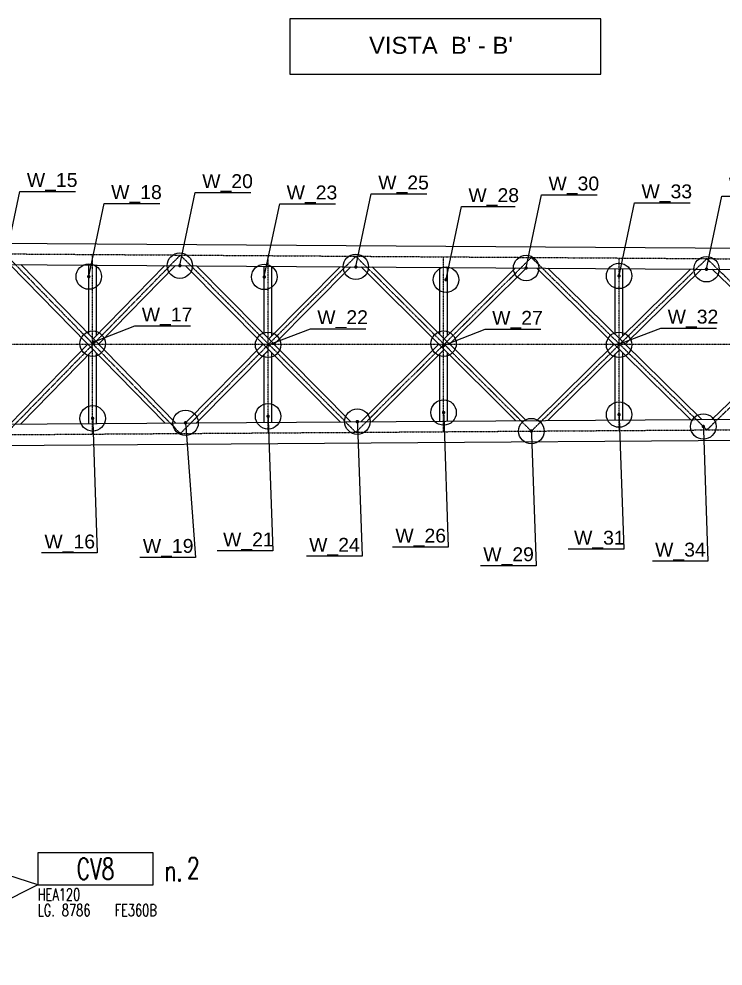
# Model space of a CAD drawing. Header units: metres. Extents: x 11 to 152679, y -40 to 137873.
# Drawn here: x 34301 to 50851, y 2558 to 24837 of the extents above; entities that cross this region are included whole.
import ezdxf
from ezdxf import colors
from ezdxf.entities.mleader import LeaderData, LeaderLine
from ezdxf.enums import TextEntityAlignment as Align
from ezdxf.math import Vec2, Vec3

# ---------------------------------------------------------------- set-up
doc = ezdxf.new("R2010")
doc.units = ezdxf.units.M
doc.linetypes.add('ASSI', pattern=[0.8, 0.4, -0.2, 0, -0.2])
for name, color, linetype in [('Assi', 6, 'ASSI'), ('CA3', 6, 'Continuous'), ('CA7', 2, 'Continuous'), ('MARK', 73, 'Continuous'), ('MARK_BOX', 6, 'Continuous'), ('MARK_DES', 60, 'Continuous'), ('MARK_MAT', 120, 'Continuous'), ('MARK_QTA', 73, 'Continuous'), ('Scritte 0.2mm', 4, 'Continuous')]:
    doc.layers.add(name, color=color, linetype=linetype)
doc.styles.add('Interprogetti Swis', font='swissl.ttf')
doc.styles.add('MARK', font='ROMANS', dxfattribs={"width": 0.7})
doc.styles.get("Standard").update_dxf_attribs({"font": 'arial.ttf'})

# ---------------------------------------------------------------- blocks, each defined once
blk = doc.blocks.new('m8_pro')
at = {"layer": 'MARK_BOX'}
blk.add_lwpolyline([(0, 0), (27.18, 0), (27.18, 7.47), (0, 7.47)], close=True, dxfattribs=at)
at = {"style": 'MARK', "width": 0.7, "flags": 1}
for tag, p in [('TRA_PEZ', (-2.51, 11.92)), ('SUN_LIS', (-2.51, 10.85)), ('PUN_LIS', (-2.51, 11.39)), ('TIP_PEZ', (-2.51, 9.24)), ('DES_PEZ', (-2.51, 10.31)), ('NOT_PEZ', (-2.51, 9.78)), ('ING_PEZ', (-2.51, 8.71)), ('COD_PEZ', (-2.51, 7.64)), ('COS_PEZ', (-2.51, 7.1)), ('MCL_PEZ', (-2.51, 8.17)), ('DIM_PRO', (-2.51, 6.57))]:
    blk.add_attdef(tag, p, '', height=0.35, dxfattribs=at)
at = {"style": 'MARK', "width": 0.7}
blk.add_attdef('MAR_PEZ', text='', height=5, dxfattribs=at).set_placement((13.59, 3.73), align=Align.MIDDLE)
at = {"layer": 'MARK_DES', "style": 'MARK', "width": 0.7}
blk.add_text('LG.', height=2.8, dxfattribs=at).set_placement((0, -7.4))
for tag, p in [('NOM_PRO', (0, -3.7)), ('LUN_PRO', (5.68, -7.4))]:
    blk.add_attdef(tag, p, '', height=2.8, dxfattribs=at)
at = {"layer": 'MARK_MAT', "style": 'MARK', "width": 0.7}
blk.add_attdef('MAT_PRO', (18.08, -7.4), '', height=2.8, dxfattribs=at)
at = {"layer": 'MARK_QTA', "style": 'MARK', "width": 0.7}
blk.add_text('n.', height=5, dxfattribs=at).set_placement((31.94, 3.31), align=Align.MIDDLE)
blk.add_attdef('QTA_PEZ', (35.06, 1.42), '', height=5, dxfattribs=at)
blk = doc.blocks.new('_Dot')
at = {"color": 0, "linetype": 'ByBlock', "lineweight": -2}
blk.add_line((-0.5, 0), (-1, 0), dxfattribs=at)
at = {"color": 0, "linetype": 'ByBlock', "const_width": 0.5}
blk.add_lwpolyline([(-0.25, 0, 1), (0.25, 0, 1)], format="xyb", close=True, dxfattribs=at)

msp = doc.modelspace()

# ---------------------------------------------------------------- linework, layer by layer
for q in [(31397.1237, 5525.8901), (30986.7054, 2557.924)]:
    msp.add_line((34741.0171, 4472.2307), q)
for centre in [(38082.3789, 19033.4162), (42219.4976, 19005.3727), (46222.1459, 18978.2408), (50461.5901, 18949.5037), (35942.0561, 18776.2366), (40067.0561, 18768.1225), (44339.2949, 18703.6717), (48407.0561, 18792.729), (36032.0561, 17198.5714), (40157.0561, 17170.6101), (44282.0561, 17198.5714), (48407.0561, 17170.6101), (44282.0561, 15579.5463), (48407.0561, 15530.8618), (36032.0561, 15441.3423), (38216.1053, 15336.6718), (40157.0561, 15490.0268), (42254.5528, 15364.0464), (46344.5561, 15141.7648), (50386.8957, 15251.0378)]:
    msp.add_circle(centre, 299.1796)
at = {"layer": 'Assi'}
for p, q in [((23895.0561, 19379.5908), (64907.0561, 19101.5908)), ((33969.5561, 19311.3007), (38094.5561, 15085.8421)), ((38094.5561, 19283.3394), (33969.5561, 15057.8808)), ((36032.0561, 15071.8615), (36032.0561, 19297.3201)), ((42219.5561, 15113.8035), (38094.5561, 19283.3394)), ((38094.5561, 15085.8421), (42219.5561, 19255.3781)), ((40157.0561, 15099.8228), (40157.0561, 19269.3587)), ((42219.5561, 19255.3781), (46344.5561, 15141.7648)), ((46344.5561, 19227.4167), (42219.5561, 15113.8035)), ((44282.0561, 15127.7841), (44282.0561, 19241.3974)), ((50469.5561, 15169.7261), (46344.5561, 19227.4167)), ((46344.5561, 15141.7648), (50469.5561, 19199.4554)), ((48407.0561, 15155.7455), (48407.0561, 19213.4361)), ((50469.5561, 19199.4554), (54594.5561, 15197.6874)), ((54594.5561, 19171.4941), (50469.5561, 15169.7261)), ((23895.0561, 17184.5908), (64907.0561, 17184.5908)), ((23895.0561, 14989.5908), (64907.0561, 15267.5908))]:
    msp.add_line(p, q, dxfattribs=at)
at = {"layer": 'CA3'}
for p, q in [((23645.0561, 19631.2911), (65249.2018, 19349.2773)), ((23645.0561, 19131.2796), (65249.2018, 18849.2658)), ((34088.6307, 19060.4878), (37727.1501, 15333.3574)), ((34341.857, 19058.7713), (37977.0471, 15335.0513)), ((35942.0561, 17419.6017), (35942.0561, 19047.9244)), ((37727.1501, 19035.8241), (36045.7044, 17313.4292)), ((36122.0561, 17391.6403), (36122.0561, 19046.7043)), ((37977.0471, 19034.1302), (36171.4797, 17184.5908)), ((41848.1104, 15361.2914), (38216.1053, 19032.5097)), ((42099.6263, 15362.9963), (38471.0173, 19030.7818)), ((40067.0561, 17417.5113), (40067.0561, 19019.9631)), ((40170.8874, 17312.5589), (41848.1104, 19007.8902)), ((40247.0561, 17389.55), (40247.0561, 19018.7429)), ((40297.4887, 17184.5908), (42099.6263, 19006.1853)), ((42343.6418, 19004.5312), (45968.9559, 15389.2245)), ((42600.2974, 19002.7915), (46222.1459, 15390.9408)), ((44192.0561, 17415.4267), (44192.0561, 18992.0017)), ((45968.9559, 18979.957), (44296.0755, 17311.6944)), ((44372.0561, 17387.4653), (44372.0561, 18990.7816)), ((46222.1459, 18978.2408), (44423.531, 17184.5908)), ((50089.6817, 15417.1569), (46471.2427, 18976.5523)), ((50344.6035, 15418.8849), (46729.7022, 18974.8003)), ((48317.0561, 17413.3479), (48317.0561, 18964.0404)), ((48421.2687, 17310.8358), (50089.6817, 18952.0247)), ((48497.0561, 17385.3866), (48497.0561, 18962.8203)), ((48549.6079, 17184.5908), (50344.6035, 18950.2967)), ((50598.9106, 18948.5728), (54210.2828, 15445.0884)), ((35919.9291, 17184.5908), (34088.6307, 15308.6937)), ((38216.1053, 15336.6718), (40044.2861, 17184.5908)), ((44168.62, 17184.5908), (42343.6418, 15364.6503)), ((46471.2427, 15392.6293), (48292.9295, 17184.5908)), ((52417.2135, 17184.5908), (50598.9106, 15420.6087)), ((36045.7044, 17055.7524), (34341.857, 15310.4102)), ((35942.0561, 15321.2571), (35942.0561, 16949.5799)), ((36122.0561, 15322.4773), (36122.0561, 16977.5412)), ((38471.0173, 15338.3997), (40170.8874, 17056.6226)), ((40067.0561, 15349.2185), (40067.0561, 16951.6703)), ((40247.0561, 15350.4386), (40247.0561, 16979.6316)), ((44296.0755, 17057.4871), (42600.2974, 15366.3901)), ((44192.0561, 15377.1798), (44192.0561, 16953.7549)), ((44372.0561, 15378.3999), (44372.0561, 16981.7162)), ((46729.7022, 15394.3812), (48421.2687, 17058.3457)), ((48317.0561, 15405.1411), (48317.0561, 16955.8336)), ((48497.0561, 15406.3613), (48497.0561, 16983.7949)), ((23645.0561, 15237.9019), (65249.2018, 15519.9157)), ((23645.0561, 14737.8904), (65249.2018, 15019.9043))]:
    msp.add_line(p, q, dxfattribs=at)
at = {"layer": 'CA7'}
msp.add_lwpolyline([(40666.8603, 23540.9673), (47978.1606, 23540.9673), (47978.1606, 24837.2126), (40666.8603, 24837.2126)], close=True, dxfattribs=at)

# ---------------------------------------------------------------- block references
at = {"layer": 'MARK'}
ref = msp.add_blockref('m8_pro', (34741.0171, 4472.2307), dxfattribs=dict(at, xscale=100, yscale=100, zscale=100))
ref.add_attrib('MAR_PEZ', 'CV8', dxfattribs={"layer": '0', "height": 500, "style": 'MARK', "width": 0.7}).set_placement((36100.0706, 4845.6816), align=Align.MIDDLE)
ref.add_attrib('NOM_PRO', 'HEA120', (34741.0171, 4102.3166), dxfattribs={"layer": 'MARK_DES', "height": 280, "style": 'MARK', "width": 0.7})
ref.add_attrib('QTA_PEZ', '2', (38246.777, 4614.6773), dxfattribs={"layer": 'MARK_QTA', "height": 500, "style": 'MARK', "width": 0.7})
ref.add_attrib('LUN_PRO', '8786', (35308.9883, 3732.4025), dxfattribs={"layer": 'MARK_DES', "height": 280, "style": 'MARK', "width": 0.7})
ref.add_attrib('MAT_PRO', 'FE360B', (36548.8689, 3732.4025), dxfattribs={"layer": 'MARK_MAT', "height": 280, "style": 'MARK', "width": 0.7})

# ---------------------------------------------------------------- texts
at = {"layer": 'CA7'}
msp.add_text("VISTA  B' - B'", height=400, dxfattribs=at).set_placement((44220.7222, 24016.8491), align=Align.CENTER)

# ---------------------------------------------------------------- leaders
at = {"layer": 'Scritte 0.2mm', "ltscale": 0.02}
ml = msp.add_multileader_mtext('Standard', dxfattribs=at)
ml.set_content('\\A1;W_15', color=256, style='Interprogetti Swis')
ml.set_leader_properties(color=7)
ml.set_arrow_properties(name='DOT')
ml.build(insert=Vec2(0, 0))
ml.multileader.update_dxf_attribs({"has_dogleg": 0, "text_left_attachment_type": 6, "text_right_attachment_type": 6, "dogleg_length": 0.36, "arrow_head_size": 81.5508})
ctx = ml.context
ctx.base_point, ctx.char_height, ctx.arrow_head_size, ctx.landing_gap_size, ctx.plane_origin = Vec3(34323.3142, 20779.3049), 326.20325, 81.5508, 163.1016, Vec3(44597.0166, 25757.6218)
ctx.left_attachment, ctx.right_attachment = 6, 6
notes = []
notes.append((ctx, [(0, (1, 1, 0), (33736.1483, 20779.3049), (1, 0), 587.1659, [(0, [(33960.269, 19061.3617)], 0, [])])]))
ctx.mtext.insert, ctx.mtext.flow_direction = Vec3(34486.4158, 21212.4709), 5
ml = msp.add_multileader_mtext('Standard', dxfattribs=at)
ml.set_content('\\A1;W_20', color=256, style='Interprogetti Swis')
ml.set_leader_properties(color=7)
ml.set_arrow_properties(name='DOT')
ml.build(insert=Vec2(0, 0))
ml.multileader.update_dxf_attribs({"has_dogleg": 0, "text_left_attachment_type": 6, "text_right_attachment_type": 6, "dogleg_length": 0.36, "arrow_head_size": 81.5508})
ctx = ml.context
ctx.base_point, ctx.char_height, ctx.arrow_head_size, ctx.landing_gap_size, ctx.plane_origin = Vec3(38445.4275, 20751.3631), 326.20325, 81.5508, 163.1016, Vec3(48719.1299, 25729.68)
ctx.left_attachment, ctx.right_attachment = 6, 6
notes.append((ctx, [(0, (1, 1, 0), (37858.2616, 20751.3631), (1, 0), 587.1659, [(0, [(38082.3823, 19033.4199)], 0, [])])]))
ctx.mtext.insert, ctx.mtext.flow_direction = Vec3(38608.5291, 21184.5291), 5
ml = msp.add_multileader_mtext('Standard', dxfattribs=at)
ml.set_content('\\A1;W_25', color=256, style='Interprogetti Swis')
ml.set_leader_properties(color=7)
ml.set_arrow_properties(name='DOT')
ml.build(insert=Vec2(0, 0))
ml.multileader.update_dxf_attribs({"has_dogleg": 0, "text_left_attachment_type": 6, "text_right_attachment_type": 6, "dogleg_length": 0.36, "arrow_head_size": 81.5508})
ctx = ml.context
ctx.base_point, ctx.char_height, ctx.arrow_head_size, ctx.landing_gap_size, ctx.plane_origin = Vec3(42582.5462, 20720.7384), 326.20325, 81.5508, 163.1016, Vec3(52856.2486, 25699.0553)
ctx.left_attachment, ctx.right_attachment = 6, 6
notes.append((ctx, [(0, (1, 1, 0), (41995.3803, 20720.7384), (1, 0), 587.1659, [(0, [(42219.501, 19002.7952)], 0, [])])]))
ctx.mtext.insert, ctx.mtext.flow_direction = Vec3(42745.6478, 21153.9044), 5
ml = msp.add_multileader_mtext('Standard', dxfattribs=at)
ml.set_content('\\A1;W_30', color=256, style='Interprogetti Swis')
ml.set_leader_properties(color=7)
ml.set_arrow_properties(name='DOT')
ml.build(insert=Vec2(0, 0))
ml.multileader.update_dxf_attribs({"has_dogleg": 0, "text_left_attachment_type": 6, "text_right_attachment_type": 6, "dogleg_length": 0.36, "arrow_head_size": 81.5508})
ctx = ml.context
ctx.base_point, ctx.char_height, ctx.arrow_head_size, ctx.landing_gap_size, ctx.plane_origin = Vec3(46585.1945, 20696.1877), 326.20325, 81.5508, 163.1016, Vec3(56858.8969, 25674.5046)
ctx.left_attachment, ctx.right_attachment = 6, 6
notes.append((ctx, [(0, (1, 1, 0), (45998.0286, 20696.1877), (1, 0), 587.1659, [(0, [(46222.1493, 18978.2445)], 0, [])])]))
ctx.mtext.insert, ctx.mtext.flow_direction = Vec3(46748.2961, 21129.3537), 5
ml = msp.add_multileader_mtext('Standard', dxfattribs=at)
ml.set_content('\\A1;W_33', color=256, style='Interprogetti Swis')
ml.set_leader_properties(color=7)
ml.set_arrow_properties(name='DOT')
ml.build(insert=Vec2(0, 0))
ml.multileader.update_dxf_attribs({"has_dogleg": 0, "text_left_attachment_type": 6, "text_right_attachment_type": 6, "dogleg_length": 0.36, "arrow_head_size": 81.5508})
ctx = ml.context
ctx.base_point, ctx.char_height, ctx.arrow_head_size, ctx.landing_gap_size, ctx.plane_origin = Vec3(48770.1047, 20510.6759), 326.20325, 81.5508, 163.1016, Vec3(59043.8071, 25488.9928)
ctx.left_attachment, ctx.right_attachment = 6, 6
notes.append((ctx, [(0, (1, 1, 0), (48182.9388, 20510.6759), (1, 0), 587.1659, [(0, [(48407.0595, 18792.7327)], 0, [])])]))
ctx.mtext.insert, ctx.mtext.flow_direction = Vec3(48933.2063, 20943.8419), 5
ml = msp.add_multileader_mtext('Standard', dxfattribs=at)
ml.set_content('\\A1;W_35', color=256, style='Interprogetti Swis')
ml.set_leader_properties(color=7)
ml.set_arrow_properties(name='DOT')
ml.build(insert=Vec2(0, 0))
ml.multileader.update_dxf_attribs({"has_dogleg": 0, "text_left_attachment_type": 6, "text_right_attachment_type": 6, "dogleg_length": 0.36, "arrow_head_size": 81.5508})
ctx = ml.context
ctx.base_point, ctx.char_height, ctx.arrow_head_size, ctx.landing_gap_size, ctx.plane_origin = Vec3(50824.6387, 20667.4506), 326.20325, 81.5508, 163.1016, Vec3(61098.3411, 25645.7675)
ctx.left_attachment, ctx.right_attachment = 6, 6
notes.append((ctx, [(0, (1, 1, 0), (50237.4728, 20667.4506), (1, 0), 587.1659, [(0, [(50461.5935, 18949.5074)], 0, [])])]))
ctx.mtext.insert, ctx.mtext.flow_direction = Vec3(50987.7403, 21100.6166), 5
ml = msp.add_multileader_mtext('Standard', dxfattribs=at)
ml.set_content('\\A1;W_18', color=256, style='Interprogetti Swis')
ml.set_leader_properties(color=7)
ml.set_arrow_properties(name='DOT')
ml.build(insert=Vec2(0, 0))
ml.multileader.update_dxf_attribs({"has_dogleg": 0, "text_left_attachment_type": 6, "text_right_attachment_type": 6, "dogleg_length": 0.36, "arrow_head_size": 81.5508})
ctx = ml.context
ctx.base_point, ctx.char_height, ctx.arrow_head_size, ctx.landing_gap_size, ctx.plane_origin = Vec3(36305.1047, 20494.1835), 326.20325, 81.5508, 163.1016, Vec3(46578.8071, 25472.5004)
ctx.left_attachment, ctx.right_attachment = 6, 6
notes.append((ctx, [(0, (1, 1, 0), (35717.9388, 20494.1835), (1, 0), 587.1659, [(0, [(35942.0595, 18776.2403)], 0, [])])]))
ctx.mtext.insert, ctx.mtext.flow_direction = Vec3(36468.2063, 20927.3495), 5
ml = msp.add_multileader_mtext('Standard', dxfattribs=at)
ml.set_content('\\A1;W_23', color=256, style='Interprogetti Swis')
ml.set_leader_properties(color=7)
ml.set_arrow_properties(name='DOT')
ml.build(insert=Vec2(0, 0))
ml.multileader.update_dxf_attribs({"has_dogleg": 0, "text_left_attachment_type": 6, "text_right_attachment_type": 6, "dogleg_length": 0.36, "arrow_head_size": 81.5508})
ctx = ml.context
ctx.base_point, ctx.char_height, ctx.arrow_head_size, ctx.landing_gap_size, ctx.plane_origin = Vec3(40430.1047, 20486.0694), 326.20325, 81.5508, 163.1016, Vec3(50703.8071, 25464.3863)
ctx.left_attachment, ctx.right_attachment = 6, 6
notes.append((ctx, [(0, (1, 1, 0), (39842.9388, 20486.0694), (1, 0), 587.1659, [(0, [(40067.0595, 18768.1262)], 0, [])])]))
ctx.mtext.insert, ctx.mtext.flow_direction = Vec3(40593.2063, 20919.2354), 5
ml = msp.add_multileader_mtext('Standard', dxfattribs=at)
ml.set_content('\\A1;W_28', color=256, style='Interprogetti Swis')
ml.set_leader_properties(color=7)
ml.set_arrow_properties(name='DOT')
ml.build(insert=Vec2(0, 0))
ml.multileader.update_dxf_attribs({"has_dogleg": 0, "text_left_attachment_type": 6, "text_right_attachment_type": 6, "dogleg_length": 0.36, "arrow_head_size": 81.5508})
ctx = ml.context
ctx.base_point, ctx.char_height, ctx.arrow_head_size, ctx.landing_gap_size, ctx.plane_origin = Vec3(44702.3435, 20421.6186), 326.20325, 81.5508, 163.1016, Vec3(54976.0459, 25399.9355)
ctx.left_attachment, ctx.right_attachment = 6, 6
notes.append((ctx, [(0, (1, 1, 0), (44115.1776, 20421.6186), (1, 0), 587.1659, [(0, [(44339.2983, 18703.6754)], 0, [])])]))
ctx.mtext.insert, ctx.mtext.width, ctx.mtext.flow_direction = Vec3(44865.4451, 20854.7846), 1090.573573, 5
ml = msp.add_multileader_mtext('Standard', dxfattribs=at)
ml.set_content('\\A1;W_17', color=256, style='Interprogetti Swis')
ml.set_leader_properties(color=7)
ml.set_arrow_properties(name='DOT')
ml.build(insert=Vec2(0, 0))
ml.multileader.update_dxf_attribs({"has_dogleg": 0, "text_left_attachment_type": 6, "text_right_attachment_type": 6, "dogleg_length": 0.36, "arrow_head_size": 81.5508})
ctx = ml.context
ctx.base_point, ctx.char_height, ctx.arrow_head_size, ctx.landing_gap_size, ctx.plane_origin = Vec3(37024.5282, 17615.3142), 326.20325, 81.5508, 163.1016, Vec3(46681.9496, 23931.6964)
ctx.left_attachment, ctx.right_attachment = 6, 6
notes.append((ctx, [(0, (1, 1, 0), (37024.3482, 17615.3142), (1, 0), 0.18, [(0, [(36045.2019, 17235.4363)], 0, [])])]))
ctx.mtext.insert, ctx.mtext.flow_direction = Vec3(37187.6298, 18048.4802), 5
ml = msp.add_multileader_mtext('Standard', dxfattribs=at)
ml.set_content('\\A1;W_22', color=256, style='Interprogetti Swis')
ml.set_leader_properties(color=7)
ml.set_arrow_properties(name='DOT')
ml.build(insert=Vec2(0, 0))
ml.multileader.update_dxf_attribs({"has_dogleg": 0, "text_left_attachment_type": 6, "text_right_attachment_type": 6, "dogleg_length": 0.36, "arrow_head_size": 81.5508})
ctx = ml.context
ctx.base_point, ctx.char_height, ctx.arrow_head_size, ctx.landing_gap_size, ctx.plane_origin = Vec3(41149.7113, 17550.895), 326.20325, 81.5508, 163.1016, Vec3(50807.1326, 23867.2772)
ctx.left_attachment, ctx.right_attachment = 6, 6
notes.append((ctx, [(0, (1, 1, 0), (41149.5313, 17550.895), (1, 0), 0.18, [(0, [(40170.385, 17171.0171)], 0, [])])]))
ctx.mtext.insert, ctx.mtext.flow_direction = Vec3(41312.8129, 17984.061), 5
ml = msp.add_multileader_mtext('Standard', dxfattribs=at)
ml.set_content('\\A1;W_27', color=256, style='Interprogetti Swis')
ml.set_leader_properties(color=7)
ml.set_arrow_properties(name='DOT')
ml.build(insert=Vec2(0, 0))
ml.multileader.update_dxf_attribs({"has_dogleg": 0, "text_left_attachment_type": 6, "text_right_attachment_type": 6, "dogleg_length": 0.36, "arrow_head_size": 81.5508})
ctx = ml.context
ctx.base_point, ctx.char_height, ctx.arrow_head_size, ctx.landing_gap_size, ctx.plane_origin = Vec3(45260.8799, 17536.9143), 326.20325, 81.5508, 163.1016, Vec3(54918.3013, 23853.2966)
ctx.left_attachment, ctx.right_attachment = 6, 6
notes.append((ctx, [(0, (1, 1, 0), (45260.6999, 17536.9143), (1, 0), 0.18, [(0, [(44281.5537, 17157.0365)], 0, [])])]))
ctx.mtext.insert, ctx.mtext.flow_direction = Vec3(45423.9816, 17970.0803), 5
ml = msp.add_multileader_mtext('Standard', dxfattribs=at)
ml.set_content('\\A1;W_32', color=256, style='Interprogetti Swis')
ml.set_leader_properties(color=7)
ml.set_arrow_properties(name='DOT')
ml.build(insert=Vec2(0, 0))
ml.multileader.update_dxf_attribs({"has_dogleg": 0, "text_left_attachment_type": 6, "text_right_attachment_type": 6, "dogleg_length": 0.36, "arrow_head_size": 81.5508})
ctx = ml.context
ctx.base_point, ctx.char_height, ctx.arrow_head_size, ctx.landing_gap_size, ctx.plane_origin = Vec3(49385.8799, 17564.8756), 326.20325, 81.5508, 163.1016, Vec3(59043.3013, 23881.2579)
ctx.left_attachment, ctx.right_attachment = 6, 6
notes.append((ctx, [(0, (1, 1, 0), (49385.6999, 17564.8756), (1, 0), 0.18, [(0, [(48406.5537, 17184.9978)], 0, [])])]))
ctx.mtext.insert, ctx.mtext.flow_direction = Vec3(49548.9816, 17998.0417), 5
ml = msp.add_multileader_mtext('Standard', dxfattribs=at)
ml.set_content('\\A1;W_26', color=256, style='Interprogetti Swis')
ml.set_leader_properties(color=7)
ml.set_arrow_properties(name='DOT')
ml.build(insert=Vec2(0, 0))
ml.multileader.update_dxf_attribs({"has_dogleg": 0, "text_left_attachment_type": 6, "text_right_attachment_type": 6, "dogleg_length": 0.36, "arrow_head_size": 81.5508})
ctx = ml.context
ctx.base_point, ctx.char_height, ctx.arrow_head_size, ctx.landing_gap_size, ctx.plane_origin = Vec3(42986.0267, 12412.8865), 326.20325, 81.5508, 163.1016, Vec3(54918.8071, 22275.8101)
ctx.left_attachment, ctx.right_attachment = 6, 6
notes.append((ctx, [(1, (1, 1, 0), (44392.4461, 12412.8865), (-1, 0), 0.18, [(0, [(44282.0595, 15579.55)], 0, [])])]))
ctx.mtext.insert, ctx.mtext.flow_direction = Vec3(43149.1283, 12846.0526), 5
ml = msp.add_multileader_mtext('Standard', dxfattribs=at)
ml.set_content('\\A1;W_16', color=256, style='Interprogetti Swis')
ml.set_leader_properties(color=7)
ml.set_arrow_properties(name='DOT')
ml.build(insert=Vec2(0, 0))
ml.multileader.update_dxf_attribs({"has_dogleg": 0, "text_left_attachment_type": 6, "text_right_attachment_type": 6, "dogleg_length": 0.36, "arrow_head_size": 81.5508})
ctx = ml.context
ctx.base_point, ctx.char_height, ctx.arrow_head_size, ctx.landing_gap_size, ctx.plane_origin = Vec3(34736.0267, 12274.6825), 326.20325, 81.5508, 163.1016, Vec3(46668.8071, 22137.6061)
ctx.left_attachment, ctx.right_attachment = 6, 6
notes.append((ctx, [(1, (1, 1, 0), (36142.4461, 12274.6825), (-1, 0), 0.18, [(0, [(36032.0595, 15441.346)], 0, [])])]))
ctx.mtext.insert, ctx.mtext.flow_direction = Vec3(34899.1283, 12707.8486), 5
ml = msp.add_multileader_mtext('Standard', dxfattribs=at)
ml.set_content('\\A1;W_19', color=256, style='Interprogetti Swis')
ml.set_leader_properties(color=7)
ml.set_arrow_properties(name='DOT')
ml.build(insert=Vec2(0, 0))
ml.multileader.update_dxf_attribs({"has_dogleg": 0, "text_left_attachment_type": 6, "text_right_attachment_type": 6, "dogleg_length": 0.36, "arrow_head_size": 81.5508})
ctx = ml.context
ctx.base_point, ctx.char_height, ctx.arrow_head_size, ctx.landing_gap_size, ctx.plane_origin = Vec3(37050.1894, 12170.876), 326.20325, 81.5508, 163.1016, Vec3(48980.3124, 22033.7996)
ctx.left_attachment, ctx.right_attachment = 6, 6
notes.append((ctx, [(1, (1, 1, 0), (38453.9513, 12170.876), (-1, 0), 0.18, [(0, [(38216.1053, 15336.6718)], 0, [])])]))
ctx.mtext.insert, ctx.mtext.flow_direction = Vec3(37213.291, 12604.042), 5
ml = msp.add_multileader_mtext('Standard', dxfattribs=at)
ml.set_content('\\A1;W_21', color=256, style='Interprogetti Swis')
ml.set_leader_properties(color=7)
ml.set_arrow_properties(name='DOT')
ml.build(insert=Vec2(0, 0))
ml.multileader.update_dxf_attribs({"has_dogleg": 0, "text_left_attachment_type": 6, "text_right_attachment_type": 6, "dogleg_length": 0.36, "arrow_head_size": 81.5508})
ctx = ml.context
ctx.base_point, ctx.char_height, ctx.arrow_head_size, ctx.landing_gap_size, ctx.plane_origin = Vec3(38935.4356, 12323.367), 326.20325, 81.5508, 163.1016, Vec3(50793.8071, 22186.2906)
ctx.left_attachment, ctx.right_attachment = 6, 6
notes.append((ctx, [(1, (1, 1, 0), (40267.4461, 12323.367), (-1, 0), 0.18, [(0, [(40157.0595, 15490.0305)], 0, [])])]))
ctx.mtext.insert, ctx.mtext.flow_direction = Vec3(39098.5372, 12756.5331), 5
ml = msp.add_multileader_mtext('Standard', dxfattribs=at)
ml.set_content('\\A1;W_24', color=256, style='Interprogetti Swis')
ml.set_leader_properties(color=7)
ml.set_arrow_properties(name='DOT')
ml.build(insert=Vec2(0, 0))
ml.multileader.update_dxf_attribs({"has_dogleg": 0, "text_left_attachment_type": 6, "text_right_attachment_type": 6, "dogleg_length": 0.36, "arrow_head_size": 81.5508})
ctx = ml.context
ctx.base_point, ctx.char_height, ctx.arrow_head_size, ctx.landing_gap_size, ctx.plane_origin = Vec3(40958.5234, 12197.3867), 326.20325, 81.5508, 163.1016, Vec3(52891.3038, 22060.3102)
ctx.left_attachment, ctx.right_attachment = 6, 6
notes.append((ctx, [(1, (1, 1, 0), (42364.9428, 12197.3867), (-1, 0), 0.18, [(0, [(42254.5562, 15364.0501)], 0, [])])]))
ctx.mtext.insert, ctx.mtext.flow_direction = Vec3(41121.625, 12630.5527), 5
ml = msp.add_multileader_mtext('Standard', dxfattribs=at)
ml.set_content('\\A1;W_31', color=256, style='Interprogetti Swis')
ml.set_leader_properties(color=7)
ml.set_arrow_properties(name='DOT')
ml.build(insert=Vec2(0, 0))
ml.multileader.update_dxf_attribs({"has_dogleg": 0, "text_left_attachment_type": 6, "text_right_attachment_type": 6, "dogleg_length": 0.36, "arrow_head_size": 81.5508})
ctx = ml.context
ctx.base_point, ctx.char_height, ctx.arrow_head_size, ctx.landing_gap_size, ctx.plane_origin = Vec3(47185.4356, 12364.202), 326.20325, 81.5508, 163.1016, Vec3(59043.8071, 22227.1256)
ctx.left_attachment, ctx.right_attachment = 6, 6
notes.append((ctx, [(1, (1, 1, 0), (48517.4461, 12364.202), (-1, 0), 0.18, [(0, [(48407.0595, 15530.8655)], 0, [])])]))
ctx.mtext.insert, ctx.mtext.flow_direction = Vec3(47348.5372, 12797.3681), 5
ml = msp.add_multileader_mtext('Standard', dxfattribs=at)
ml.set_content('\\A1;W_29', color=256, style='Interprogetti Swis')
ml.set_leader_properties(color=7)
ml.set_arrow_properties(name='DOT')
ml.build(insert=Vec2(0, 0))
ml.multileader.update_dxf_attribs({"has_dogleg": 0, "text_left_attachment_type": 6, "text_right_attachment_type": 6, "dogleg_length": 0.36, "arrow_head_size": 81.5508})
ctx = ml.context
ctx.base_point, ctx.char_height, ctx.arrow_head_size, ctx.landing_gap_size, ctx.plane_origin = Vec3(45051.1842, 11975.105), 326.20325, 81.5508, 163.1016, Vec3(56981.3071, 21838.0286)
ctx.left_attachment, ctx.right_attachment = 6, 6
notes.append((ctx, [(1, (1, 1, 0), (46454.9461, 11975.105), (-1, 0), 0.18, [(0, [(46344.5595, 15141.7685)], 0, [])])]))
ctx.mtext.insert, ctx.mtext.flow_direction = Vec3(45214.2858, 12408.2711), 5
ml = msp.add_multileader_mtext('Standard', dxfattribs=at)
ml.set_content('\\A1;W_34', color=256, style='Interprogetti Swis')
ml.set_leader_properties(color=7)
ml.set_arrow_properties(name='DOT')
ml.build(insert=Vec2(0, 0))
ml.multileader.update_dxf_attribs({"has_dogleg": 0, "text_left_attachment_type": 6, "text_right_attachment_type": 6, "dogleg_length": 0.36, "arrow_head_size": 81.5508})
ctx = ml.context
ctx.base_point, ctx.char_height, ctx.arrow_head_size, ctx.landing_gap_size, ctx.plane_origin = Vec3(49090.8662, 12084.378), 326.20325, 81.5508, 163.1016, Vec3(61023.6467, 21947.3016)
ctx.left_attachment, ctx.right_attachment = 6, 6
notes.append((ctx, [(1, (1, 1, 0), (50497.2857, 12084.378), (-1, 0), 0.18, [(0, [(50386.8991, 15251.0415)], 0, [])])]))
ctx.mtext.insert, ctx.mtext.flow_direction = Vec3(49253.9679, 12517.544), 5
for ctx, leaders in notes:
    for number, flags, end, landing, length, lines in leaders:
        leader = LeaderData()
        leader.index, (leader.has_last_leader_line, leader.has_dogleg_vector, leader.attachment_direction) = number, flags
        leader.last_leader_point, leader.dogleg_vector, leader.dogleg_length = Vec3(end), Vec3(landing), length
        for number, points, colour, breaks in lines:
            line = LeaderLine()
            line.index, line.vertices, line.color, line.breaks = number, Vec3.list(points), colors.encode_raw_color(colour), breaks
            leader.lines.append(line)
        ctx.leaders.append(leader)

doc.saveas('drawing.dxf')
